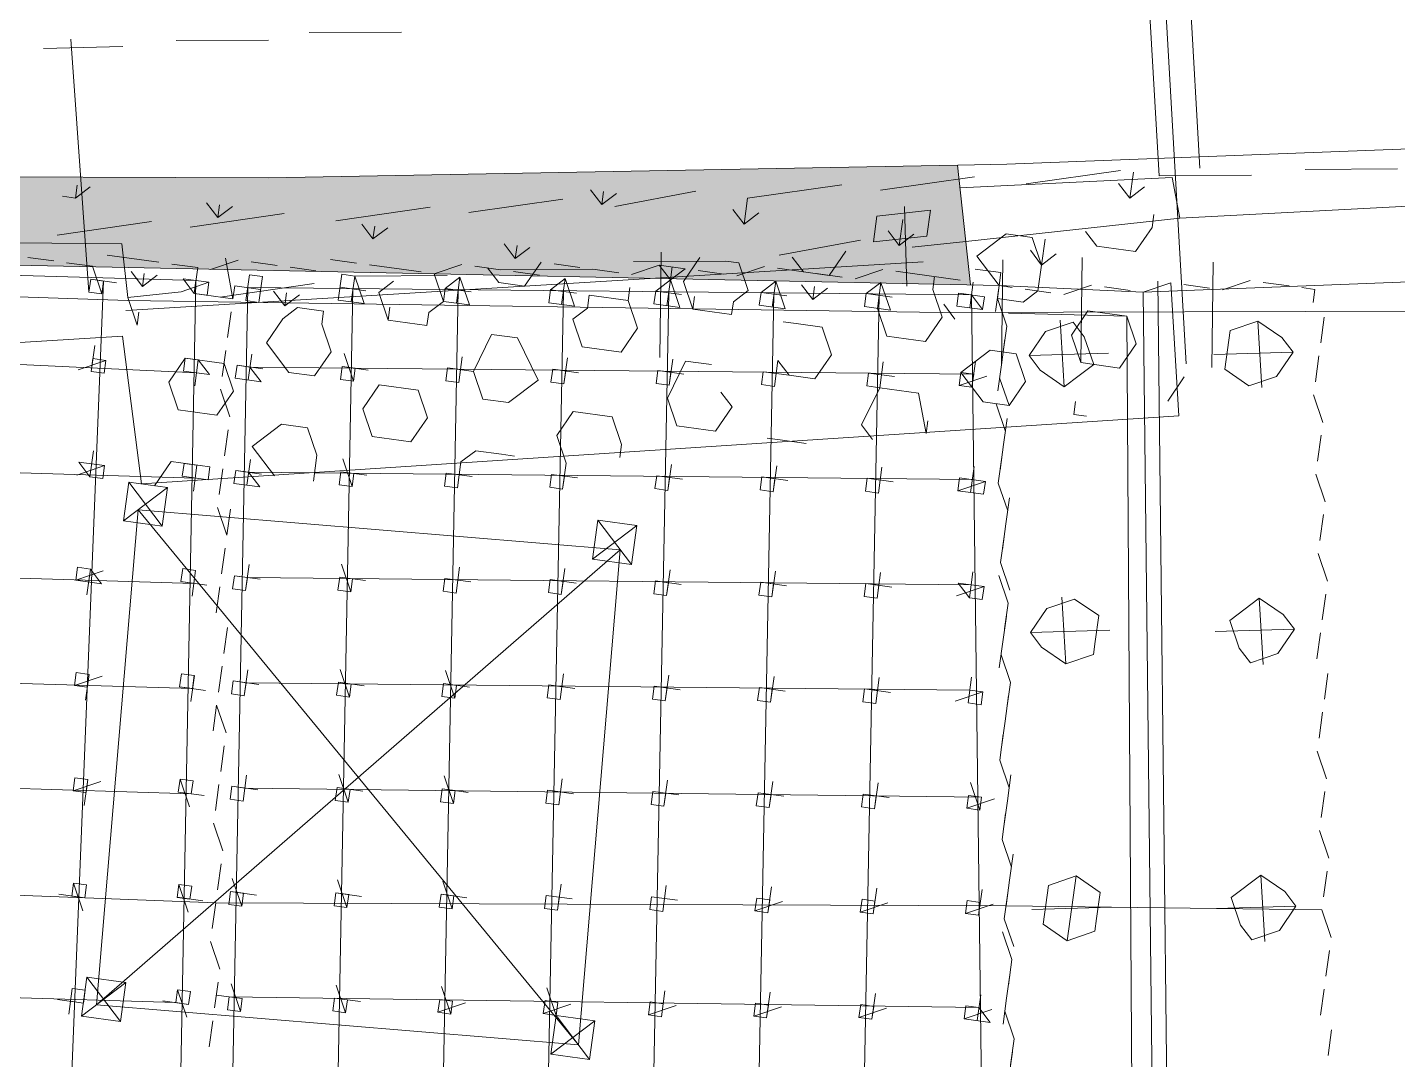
# Model space of a CAD drawing. Header units: millimetres. Extents: x -286774 to 170591, y -126585 to 81607.
# Drawn here: x -97000 to -71035, y -73393 to -53834 of the extents above; entities that cross this region are included whole.
import ezdxf

# ---------------------------------------------------------------- set-up
doc = ezdxf.new("R2010")
doc.units = ezdxf.units.MM
doc.header["$LTSCALE"] = 100
doc.header["$MEASUREMENT"] = 0
doc.layers.add('ARC-VIEW', color=90, linetype='Continuous', lineweight=5)
doc.layers.add('TAN CANG-profile- REVISE1$0$8', color=17, linetype='Continuous', lineweight=0)

msp = doc.modelspace()

# ---------------------------------------------------------------- hatches: boundary and pattern name
at = {"layer": 'TAN CANG-profile- REVISE1$0$8'}
h = msp.add_hatch(dxfattribs=at)
h.set_pattern_fill('GRASS', color=256, scale=70, angle=-7.8306)
h.set_pattern_definition([(90, (-53285, 254399), (-1257.236, 1257.236), [333.375, -2181.097]), (45, (-53285, 254399), (-1257.236, 1257.236), [333.375, -1444.625]), (135, (-53285, 254399), (-1257.236, -1257.236), [333.375, -1444.625])])
h.paths.add_polyline_path([(-171040, -49085), (-183052, -46479), (-194945, -43537), (-206722, -40265), (-218390, -36670), (-229953, -32760), (-241415, -28540), (-252781, -24018), (-264056, -19201), (-275245, -14095), (-286774, -8502), (-286774, -17329, 0.047752), (-201996, -46706), (-186901, -49893), (-171733, -52537), (-156500, -54678), (-141211, -56356), (-125875, -57611), (-122817, -57784), (-122607, -57417), (-100599, -58271), (-79130, -58715), (-79377, -56443), (-92426, -56688), (-106517, -56633), (-134236, -54818), (-146637, -53262), (-158903, -51348)])
h = msp.add_hatch(dxfattribs=at)
h.set_pattern_fill('GRASS', color=256, scale=70, angle=-7.8306)
h.set_pattern_definition([(90, (-16713.7, 158199.1), (-1257.236, 1257.236), [333.375, -2181.097]), (45, (-16713.7, 158199.1), (-1257.236, 1257.236), [333.375, -1444.625]), (135, (-16713.7, 158199.1), (-1257.236, -1257.236), [333.375, -1444.625])])
h.paths.add_polyline_path([(67588, -93301), (69446, -91820), (68414, -90167, 0.109266), (79302, -76062), (77536, -76203), (75765, -76327), (73983, -76419), (72186, -76463), (70370, -76447), (68544, -76399), (66725, -76375), (64931, -76428), (63179, -76616), (61488, -76992), (59868, -77594), (58308, -78387), (56788, -79319), (55290, -80336), (53794, -81385), (52284, -82414), (50739, -83371), (49152, -84230), (47528, -84997), (45871, -85681), (44188, -86290), (42482, -86830), (40760, -87311), (39025, -87739), (37285, -88124), (35541, -88471), (33794, -88783), (32043, -89062), (30288, -89312), (28528, -89533), (26763, -89729), (24992, -89902), (23214, -90054), (21429, -90188), (19637, -90305), (17837, -90409), (16028, -90500), (14209, -90583), (12384, -90650), (10558, -90685), (8738, -90669), (6931, -90585), (5143, -90415), (3380, -90141), (1650, -89745), (-42, -89210), (-1689, -88517, -0.150314), (-16357, -80861), (-18955, -80842), (-21616, -81093), (-24265, -81302), (-26893, -81416), (-29515, -81481), (-32144, -81536), (-34779, -81589), (-37416, -81642), (-40052, -81696), (-42687, -81750), (-45321, -81804), (-47954, -81858), (-50586, -81912), (-53219, -81965), (-55852, -82018), (-58486, -82069), (-61120, -82117), (-63754, -82161), (-66389, -82200), (-69024, -82233), (-71659, -82259), (-74293, -82278), (-76928, -82287), (-79563, -82286), (-82197, -82274), (-84832, -82249), (-87466, -82212), (-90099, -82160), (-92732, -82095), (-95365, -82017), (-97998, -81929), (-100630, -81829), (-103262, -81721), (-105894, -81604), (-108526, -81481), (-111157, -81350), (-113789, -81215), (-116420, -81076), (-119051, -80933), (-121682, -80789), (-124314, -80643), (-124415, -81379), (-144611, -79837), (-165110, -77518), (-185482, -74348), (-195485, -72421), (-205295, -70256), (-206309, -70366), (-207276, -71779), (-204912, -72011), (-202550, -72251), (-200189, -72507), (-197832, -72789), (-195480, -73104), (-193132, -73456), (-190789, -73839), (-188449, -74241), (-186110, -74649), (-183770, -75053), (-181428, -75450), (-179087, -75840), (-176744, -76226), (-174401, -76609), (-172058, -76991), (-169715, -77374), (-167372, -77759), (-165030, -78147), (-162688, -78536), (-160346, -78925), (-158004, -79314), (-155661, -79702), (-153319, -80090), (-150977, -80476), (-148634, -80863), (-146292, -81250), (-143949, -81637), (-141607, -82024), (-139264, -82412), (-136922, -82801), (-134580, -83191), (-132239, -83582), (-129897, -83974), (-127556, -84368), (-125215, -84763), (-122874, -85160), (-120533, -85557), (-118193, -85956), (-115852, -86355), (-113512, -86756), (-111172, -87157), (-108832, -87560), (-106493, -87963), (-104153, -88366), (-101813, -88770), (-99474, -89174), (-97134, -89577), (-94794, -89980), (-92454, -90382), (-90114, -90782), (-87774, -91182), (-85434, -91581), (-83093, -91980), (-80753, -92378), (-78412, -92776), (-76071, -93174), (-73731, -93572), (-71390, -93969), (-69049, -94367), (-66708, -94764), (-64368, -95160), (-62027, -95557), (-59686, -95953), (-57345, -96348), (-55004, -96744), (-52663, -97139), (-50322, -97535), (-47981, -97931), (-45640, -98328), (-43300, -98726), (-40959, -99124), (-38619, -99524), (-36279, -99926), (-33939, -100328), (-31599, -100729), (-29258, -101127), (-26916, -101520), (-24574, -101906), (-22230, -102283), (-19884, -102650), (-17537, -103005), (-15188, -103347), (-12836, -103676), (-10483, -103992), (-8128, -104294), (-5771, -104581), (-3412, -104854), (-1051, -105113), (1312, -105354), (3677, -105576), (6044, -105774), (8412, -105947), (10782, -106090), (13154, -106201), (15527, -106276), (17901, -106313), (20276, -106312), (22651, -106270), (25025, -106188), (27397, -106063), (29768, -105896), (32135, -105684), (34496, -105422), (36851, -105106), (39197, -104730), (41531, -104290), (43852, -103783), (46157, -103206), (48443, -102558), (50708, -101840), (52947, -101051), (55160, -100190), (57344, -99257), (59500, -98254), (61620, -97174), (63687, -95999), (65680, -94711)])

# ---------------------------------------------------------------- linework, layer by layer
at = {"layer": 'ARC-VIEW'}
for p, q in [((-75163, -57449), (168090, -44808)), ((-78585, -58726), (-75856, -58852))]:
    msp.add_line(p, q, dxfattribs=at)
at = {"layer": 'ARC-VIEW', "flags": 128}
for points in [[(-79130, -58715), (-79377, -56443), (-92426, -56688), (-106517, -56633)], [(-122607, -57417), (-100599, -58271), (-78585, -58726)], [(-75856, -58852), (-70813, -58653), (-65600, -58762), (-60319, -58819), (-55075, -58463)]]:
    msp.add_lwpolyline(points, dxfattribs=at)
at = {"layer": 'TAN CANG-profile- REVISE1$0$8'}
for p, q in [((-75552, -56646), (-76851, -34560)), ((-75044, -60212), (-76508, -34539)), ((-74783, -56502), (-76017, -34606)), ((-89912, -53922), (-91661, -53931)), ((-95193, -54194), (-96697, -54237)), ((-95834, -58851), (-96174, -54060)), ((-92430, -54075), (-94179, -54084)), ((-78071, -56799), (-76288, -56545)), ((-76110, -57069), (-76042, -56578)), ((-72789, -56526), (-71039, -56517)), ((-96088, -57068), (-96054, -56823)), ((-96088, -57068), (-95809, -56857)), ((-83352, -57072), (-81569, -56817)), ((-80834, -56918), (-79051, -56664)), ((-75307, -56680), (-79330, -56876)), ((-76110, -57069), (-76321, -56790)), ((-76110, -57069), (-75831, -56857)), ((-75552, -56646), (-73803, -56637)), ((-75163, -57449), (-75307, -56680)), ((-96088, -57068), (-96333, -57034)), ((-88634, -57344), (-86851, -57090)), ((-86116, -57191), (-86327, -56912)), ((-86116, -57191), (-86082, -56946)), ((-86116, -57191), (-85837, -56980)), ((-85871, -57225), (-84333, -56937)), ((-83420, -57562), (-83352, -57072)), ((-93916, -57617), (-92133, -57362)), ((-93392, -57439), (-93603, -57160)), ((-93392, -57439), (-93358, -57194)), ((-93392, -57439), (-93113, -57227)), ((-91152, -57497), (-89369, -57243)), ((-83420, -57562), (-83631, -57283)), ((-83420, -57562), (-83141, -57350)), ((-79887, -57298), (-80901, -57409)), ((-80335, -58735), (-80378, -57231)), ((-79955, -57788), (-79887, -57298)), ((-75687, -57626), (-75653, -57381)), ((-96434, -57770), (-94651, -57515)), ((-90451, -57843), (-90662, -57565)), ((-90451, -57843), (-90417, -57598)), ((-90451, -57843), (-90172, -57632)), ((-80901, -57409), (-80969, -57899)), ((-80479, -57966), (-80411, -57476)), ((-79219, -57890), (-75163, -57449)), ((-76000, -58083), (-75687, -57626)), ((-81214, -57865), (-82752, -58153)), ((-80969, -57899), (-79955, -57788)), ((-80479, -57966), (-80690, -57687)), ((-80479, -57966), (-80200, -57755)), ((-79219, -57890), (-80234, -58000)), ((-79008, -58168), (-78450, -57746)), ((-78450, -57746), (-77960, -57813)), ((-77783, -58337), (-77960, -57813)), ((-77783, -58337), (-77715, -57847)), ((-76735, -57982), (-76946, -57703)), ((-95209, -57938), (-97203, -57914)), ((-95487, -58150), (-94507, -58284)), ((-95098, -58952), (-95209, -57938)), ((-87755, -58214), (-87966, -57935)), ((-87755, -58214), (-87721, -57969)), ((-87755, -58214), (-87476, -58003)), ((-84991, -58095), (-85016, -60089)), ((-81805, -58533), (-81493, -58076)), ((-77783, -58337), (-77994, -58058)), ((-77783, -58337), (-77504, -58126)), ((-76735, -57982), (-76000, -58083)), ((-93806, -58631), (-107488, -58247)), ((-96992, -58192), (-96502, -58260)), ((-96256, -58294), (-95766, -58361)), ((-95589, -58885), (-95766, -58361)), ((-95132, -59197), (-80022, -58279)), ((-94262, -58318), (-93772, -58386)), ((-93839, -58876), (-93772, -58386)), ((-93527, -58419), (-93003, -58242)), ((-93104, -58977), (-93248, -58208)), ((-93104, -58977), (-93248, -58208)), ((-92758, -58275), (-92268, -58343)), ((-92022, -58376), (-91532, -58444)), ((-91253, -58232), (-90763, -58300)), ((-90518, -58334), (-89538, -58468)), ((-89293, -58502), (-88769, -58324)), ((-88524, -58358), (-88034, -58426)), ((-88067, -58671), (-88279, -58392)), ((-86284, -58416), (-88034, -58426)), ((-87577, -58738), (-87265, -58282)), ((-87020, -58315), (-86529, -58383)), ((-86284, -58416), (-85794, -58484)), ((-85549, -58517), (-85025, -58340)), ((-83766, -58263), (-85515, -58272)), ((-85025, -58340), (-84535, -58407)), ((-84814, -58619), (-85025, -58340)), ((-84814, -58619), (-84780, -58374)), ((-84814, -58619), (-84535, -58407)), ((-84569, -58652), (-84256, -58196)), ((-83766, -58263), (-83521, -58297)), ((-83555, -58542), (-83031, -58364)), ((-83343, -58821), (-83521, -58297)), ((-82786, -58398), (-82295, -58465)), ((-82295, -58465), (-82507, -58187)), ((-79042, -58413), (-78552, -58481)), ((-78585, -58726), (-79008, -58168)), ((-78518, -58236), (-78542, -60230)), ((-77850, -58827), (-77783, -58337)), ((-77014, -58193), (-77038, -60187)), ((-74529, -58285), (-74554, -60279)), ((-110501, -58482), (-95095, -59010)), ((-95555, -58640), (-96484, -81737)), ((-95800, -58606), (-95834, -58851)), ((-95800, -58606), (-95310, -58673)), ((-95555, -58640), (-95800, -58606)), ((-95588, -58885), (-95555, -58640)), ((-94820, -58741), (-95031, -58462)), ((-94820, -58741), (-94786, -58496)), ((-94820, -58741), (-94541, -58530)), ((-93806, -58631), (-94244, -81795)), ((-94084, -58842), (-93560, -58664)), ((-93560, -58664), (-94051, -58597)), ((-94051, -58597), (-93839, -58876)), ((-93839, -58876), (-93806, -58631)), ((-93594, -58909), (-93560, -58664)), ((-92859, -59011), (-92791, -58520)), ((-92791, -58520), (-92859, -59011)), ((-92546, -58554), (-92791, -58520)), ((-92614, -59044), (-92546, -58554)), ((-91042, -58511), (-91110, -59001)), ((-90797, -58545), (-91042, -58511)), ((-90864, -59035), (-90797, -58545)), ((-89048, -58536), (-90797, -58545)), ((-90619, -59069), (-90797, -58545)), ((-90341, -58857), (-90062, -58646)), ((-89115, -59026), (-89293, -58502)), ((-88803, -58569), (-89081, -58781)), ((-88870, -59060), (-88803, -58569)), ((-88625, -59093), (-88803, -58569)), ((-88067, -58671), (-87577, -58738)), ((-87789, -58459), (-87298, -58527)), ((-86808, -58594), (-87087, -58805)), ((-86876, -59084), (-86808, -58594)), ((-86630, -59118), (-86808, -58594)), ((-84814, -58619), (-85093, -58830)), ((-84881, -59109), (-84814, -58619)), ((-84636, -59143), (-84814, -58619)), ((-84391, -59176), (-84569, -58652)), ((-84290, -58441), (-83800, -58508)), ((-82819, -58643), (-83098, -58855)), ((-82887, -59133), (-82819, -58643)), ((-82642, -59167), (-82819, -58643)), ((-82295, -58465), (-81805, -58533)), ((-82050, -58499), (-81560, -58567)), ((-81315, -58600), (-80791, -58423)), ((-80825, -58668), (-81104, -58879)), ((-80892, -59158), (-80825, -58668)), ((-80647, -59192), (-80825, -58668)), ((-80546, -58456), (-79321, -58625)), ((-79844, -58803), (-79811, -58557)), ((-79143, -59149), (-79075, -58659)), ((-78552, -58481), (-78585, -58726)), ((-75332, -58674), (-75856, -58852)), ((-75314, -82151), (-75577, -58640)), ((-75332, -58674), (-75179, -61192)), ((-73827, -58631), (-74351, -58809)), ((-73092, -58732), (-73582, -58665)), ((-95834, -58851), (-95588, -58885)), ((-94084, -58842), (-95098, -58952)), ((-93839, -58876), (-93104, -58977)), ((-93839, -58876), (-93594, -58909)), ((-91566, -58689), (-93349, -58943)), ((-92825, -58765), (-93264, -81930)), ((-93104, -58977), (-93070, -58732)), ((-93070, -58732), (-92580, -58799)), ((-79109, -58904), (-92825, -58765)), ((-92124, -59112), (-92335, -58833)), ((-92124, -59112), (-92090, -58867)), ((-92124, -59112), (-91845, -58900)), ((-90831, -58790), (-91269, -81954)), ((-91076, -58756), (-90586, -58824)), ((-90163, -59381), (-90341, -58857)), ((-88836, -58815), (-89275, -81979)), ((-89081, -58781), (-89115, -59026)), ((-89081, -58781), (-88591, -58848)), ((-86842, -58839), (-87281, -82003)), ((-87087, -58805), (-87121, -59051)), ((-87087, -58805), (-86597, -58873)), ((-86385, -59152), (-86352, -58907)), ((-86352, -58907), (-85616, -59008)), ((-85616, -59008), (-85583, -58763)), ((-84847, -58864), (-85286, -82028)), ((-85093, -58830), (-85126, -59075)), ((-85093, -58830), (-84602, -58897)), ((-84391, -59176), (-84357, -58931)), ((-83622, -59032), (-83343, -58821)), ((-82853, -58888), (-83292, -82053)), ((-83098, -58855), (-83132, -59100)), ((-83098, -58855), (-82608, -58922)), ((-82118, -58989), (-82329, -58711)), ((-82118, -58989), (-82084, -58744)), ((-82118, -58989), (-81839, -58778)), ((-80859, -58913), (-81297, -82077)), ((-81104, -58879), (-81137, -59124)), ((-81104, -58879), (-80613, -58947)), ((-80892, -59158), (-80859, -58913)), ((-79667, -59326), (-79844, -58803)), ((-79354, -58870), (-79388, -59115)), ((-79354, -58870), (-78864, -58937)), ((-79109, -58904), (-79354, -58870)), ((-79143, -59149), (-79109, -58904)), ((-79109, -58904), (-78813, -82169)), ((-78898, -59182), (-79109, -58904)), ((-78898, -59182), (-78864, -58937)), ((-78585, -58726), (-78653, -59216)), ((-78619, -58971), (-78585, -58726)), ((-78340, -58760), (-78585, -58726)), ((-78129, -59039), (-77850, -58827)), ((-77605, -58861), (-78095, -58793)), ((-76836, -58717), (-77360, -58895)), ((-76101, -58818), (-76591, -58751)), ((-75593, -82362), (-75856, -58852)), ((-74596, -58775), (-75087, -58708)), ((-72602, -58800), (-72847, -58766)), ((-72636, -59045), (-72602, -58800)), ((-94921, -59476), (-95098, -58952)), ((-95095, -59010), (-79668, -59236)), ((-92859, -59011), (-92614, -59044)), ((-92157, -59357), (-91879, -59145)), ((-91879, -59145), (-91388, -59213)), ((-91110, -59001), (-90619, -59069)), ((-90163, -59381), (-90129, -59136)), ((-89394, -59237), (-89115, -59026)), ((-89115, -59026), (-88625, -59093)), ((-87121, -59051), (-86630, -59118)), ((-86664, -59363), (-86385, -59152)), ((-85439, -59532), (-85616, -59008)), ((-85126, -59075), (-84636, -59143)), ((-84391, -59176), (-83656, -59277)), ((-83656, -59277), (-83622, -59032)), ((-83132, -59100), (-82642, -59167)), ((-81137, -59124), (-80647, -59192)), ((-80715, -59682), (-80892, -59158)), ((-79668, -59236), (-64228, -59198)), ((-79422, -59360), (-79633, -59081)), ((-79388, -59115), (-78898, -59182)), ((-78619, -58971), (-78441, -59495)), ((-78619, -58971), (-78129, -59039)), ((-94921, -59476), (-94887, -59231)), ((-93205, -59712), (-93138, -59222)), ((-93205, -59712), (-93138, -59222)), ((-92470, -59813), (-92157, -59357)), ((-91422, -59458), (-91388, -59213)), ((-91244, -59982), (-91422, -59458)), ((-90163, -59381), (-89428, -59482)), ((-89428, -59482), (-89394, -59237)), ((-86486, -59887), (-86664, -59363)), ((-82675, -59412), (-82430, -59446)), ((-82430, -59446), (-81940, -59513)), ((-79979, -59783), (-79667, -59326)), ((-78408, -59250), (-76168, -59308)), ((-77182, -59418), (-77706, -59596)), ((-77427, -59385), (-77351, -60644)), ((-77216, -59664), (-76903, -59207)), ((-76971, -59697), (-77182, -59418)), ((-76903, -59207), (-76168, -59308)), ((-76016, -81805), (-76168, -59308)), ((-75990, -59832), (-76168, -59308)), ((-73683, -59400), (-74207, -59578)), ((-73227, -59713), (-73683, -59400)), ((-73683, -59400), (-73607, -60659)), ((-72492, -59814), (-72424, -59324)), ((-93796, -60380), (-107690, -59718)), ((-97718, -59841), (-95200, -59688)), ((-94835, -62485), (-95200, -59688)), ((-88548, -60353), (-88202, -59651)), ((-88202, -59651), (-87712, -59718)), ((-87323, -60521), (-87712, -59718)), ((-85751, -59988), (-85439, -59532)), ((-81762, -60037), (-81940, -59513)), ((-80715, -59682), (-79979, -59783)), ((-78441, -59495), (-78509, -59985)), ((-77706, -59596), (-78019, -60053)), ((-77038, -60187), (-77216, -59664)), ((-76793, -60221), (-76971, -59697)), ((-74207, -59578), (-74308, -60313)), ((-73016, -59991), (-73227, -59713)), ((-95791, -60355), (-95723, -59865)), ((-93306, -60447), (-93239, -59957)), ((-93306, -60447), (-93239, -59957)), ((-92047, -60371), (-92470, -59813)), ((-86486, -59887), (-85751, -59988)), ((-79311, -60374), (-78754, -59951)), ((-78754, -59951), (-78264, -60019)), ((-78475, -59740), (-78542, -60230)), ((-76303, -60289), (-75990, -59832)), ((-96036, -60322), (-95512, -60144)), ((-95757, -60110), (-95791, -60355)), ((-95512, -60144), (-95757, -60110)), ((-95546, -60389), (-95512, -60144)), ((-94320, -60558), (-94008, -60101)), ((-94008, -60101), (-94041, -60346)), ((-94008, -60101), (-93272, -60202)), ((-93763, -60135), (-94008, -60101)), ((-93830, -60625), (-93763, -60135)), ((-93551, -60414), (-93763, -60135)), ((-93095, -60726), (-93272, -60202)), ((-93027, -60236), (-93061, -60481)), ((-93027, -60236), (-92537, -60303)), ((-92782, -60270), (-93027, -60236)), ((-92816, -60515), (-92749, -60025)), ((-91557, -60438), (-91244, -59982)), ((-90822, -60539), (-90999, -60015)), ((-88827, -60564), (-88760, -60074)), ((-86833, -60588), (-86765, -60098)), ((-84872, -60858), (-84526, -60157)), ((-84838, -60613), (-84771, -60123)), ((-84526, -60157), (-84036, -60224)), ((-82844, -60638), (-82776, -60147)), ((-82565, -60426), (-82776, -60147)), ((-82075, -60494), (-81762, -60037)), ((-80849, -60662), (-80782, -60172)), ((-79100, -60653), (-79033, -60163)), ((-78542, -60230), (-78610, -60720)), ((-78086, -60543), (-78264, -60019)), ((-76514, -60010), (-78019, -60053)), ((-78019, -60053), (-77807, -60331)), ((-77072, -60432), (-76793, -60221)), ((-77038, -60187), (-76303, -60289)), ((-73016, -59991), (-74520, -60034)), ((-73328, -60448), (-73016, -59991)), ((-72593, -60549), (-72525, -60059)), ((-95791, -60355), (-95546, -60389)), ((-94041, -60346), (-93551, -60414)), ((-94041, -60346), (-93551, -60414)), ((-93061, -60481), (-92571, -60549)), ((-79066, -60408), (-92782, -60270)), ((-92571, -60549), (-92782, -60270)), ((-92047, -60371), (-91557, -60438)), ((-91033, -60261), (-91067, -60506)), ((-91033, -60261), (-90543, -60328)), ((-90788, -60294), (-91033, -60261)), ((-90822, -60539), (-90788, -60294)), ((-89039, -60285), (-89072, -60530)), ((-89039, -60285), (-88548, -60353)), ((-88794, -60319), (-89039, -60285)), ((-88827, -60564), (-88794, -60319)), ((-88371, -60876), (-88548, -60353)), ((-87044, -60310), (-87078, -60555)), ((-87044, -60310), (-86554, -60377)), ((-86799, -60343), (-87044, -60310)), ((-86833, -60588), (-86799, -60343)), ((-85050, -60334), (-85083, -60579)), ((-85050, -60334), (-84559, -60402)), ((-84805, -60368), (-85050, -60334)), ((-84838, -60613), (-84805, -60368)), ((-83055, -60359), (-83089, -60604)), ((-83055, -60359), (-82565, -60426)), ((-82810, -60393), (-83055, -60359)), ((-82844, -60638), (-82810, -60393)), ((-82565, -60426), (-82075, -60494)), ((-81061, -60383), (-81094, -60628)), ((-81061, -60383), (-80571, -60451)), ((-80815, -60417), (-81061, -60383)), ((-80849, -60662), (-80815, -60417)), ((-79311, -60374), (-79345, -60619)), ((-79345, -60619), (-78821, -60442)), ((-78889, -60932), (-79311, -60374)), ((-79066, -60408), (-79311, -60374)), ((-79100, -60653), (-79066, -60408)), ((-78576, -60475), (-78398, -60999)), ((-77807, -60331), (-77351, -60644)), ((-77351, -60644), (-77072, -60432)), ((-75390, -60914), (-75077, -60457)), ((-74308, -60313), (-73852, -60626)), ((-73852, -60626), (-73328, -60448)), ((-94143, -61082), (-94320, -60558)), ((-93407, -61183), (-93095, -60726)), ((-93162, -61216), (-93340, -60692)), ((-93162, -61216), (-93340, -60692)), ((-91067, -60506), (-90822, -60539)), ((-90644, -61063), (-90331, -60607)), ((-90331, -60607), (-89596, -60708)), ((-89418, -61232), (-89596, -60708)), ((-89072, -60530), (-88827, -60564)), ((-87880, -60944), (-87323, -60521)), ((-87078, -60555), (-86833, -60588)), ((-85083, -60579), (-84838, -60613)), ((-83647, -61027), (-83858, -60748)), ((-83089, -60604), (-82844, -60638)), ((-81196, -61364), (-80849, -60662)), ((-81094, -60628), (-80849, -60662)), ((-80849, -60662), (-80114, -60763)), ((-79345, -60619), (-79100, -60653)), ((-78398, -60999), (-78086, -60543)), ((-88371, -60876), (-87880, -60944)), ((-84694, -61382), (-84872, -60858)), ((-79970, -61532), (-80114, -60763)), ((-78889, -60932), (-78398, -60999)), ((-78644, -60966), (-78466, -61489)), ((-77173, -61168), (-77139, -60923)), ((-72449, -61318), (-72627, -60794)), ((-75179, -61192), (-94835, -62485)), ((-94143, -61082), (-93407, -61183)), ((-90466, -61587), (-90644, -61063)), ((-89731, -61688), (-89418, -61232)), ((-86968, -61569), (-86655, -61112)), ((-86655, -61112), (-85920, -61213)), ((-85742, -61737), (-85920, -61213)), ((-83959, -61483), (-83647, -61027)), ((-78432, -61244), (-78500, -61735)), ((-77173, -61168), (-76928, -61201)), ((-93263, -61952), (-93196, -61461)), ((-93263, -61952), (-93196, -61461)), ((-92739, -61774), (-92182, -61351)), ((-92182, -61351), (-91692, -61419)), ((-91514, -61942), (-91692, -61419)), ((-84694, -61382), (-83959, -61483)), ((-80984, -61643), (-81196, -61364)), ((-79970, -61532), (-79936, -61287)), ((-92317, -62332), (-92739, -61774)), ((-90466, -61587), (-89731, -61688)), ((-86790, -62093), (-86968, -61569)), ((-85776, -61982), (-85742, -61737)), ((-82979, -61618), (-82734, -61652)), ((-82734, -61652), (-82243, -61719)), ((-78500, -61735), (-78567, -62225)), ((-72550, -62053), (-72483, -61563)), ((-93821, -62374), (-107748, -61957)), ((-95815, -62350), (-95748, -61860)), ((-92841, -62509), (-92773, -62019)), ((-91581, -62433), (-91514, -61942)), ((-90846, -62534), (-91024, -62010)), ((-88784, -62068), (-88505, -61857)), ((-88505, -61857), (-88015, -61924)), ((-87770, -61958), (-88015, -61924)), ((-78533, -61980), (-78601, -62470)), ((-96060, -62316), (-95537, -62138)), ((-95537, -62138), (-96027, -62071)), ((-96027, -62071), (-95815, -62350)), ((-95570, -62384), (-95537, -62138)), ((-94590, -62518), (-94277, -62062)), ((-94277, -62062), (-93542, -62163)), ((-94032, -62096), (-94066, -62341)), ((-93787, -62129), (-94032, -62096)), ((-93855, -62620), (-93787, -62129)), ((-93821, -62374), (-93787, -62129)), ((-93542, -62163), (-93576, -62408)), ((-93364, -62687), (-93297, -62197)), ((-93364, -62687), (-93297, -62197)), ((-93052, -62230), (-93086, -62476)), ((-93052, -62230), (-92562, -62298)), ((-92807, -62264), (-93052, -62230)), ((-79091, -62402), (-92807, -62264)), ((-92595, -62543), (-92807, -62264)), ((-91058, -62255), (-91091, -62500)), ((-91058, -62255), (-90567, -62322)), ((-90812, -62289), (-91058, -62255)), ((-90846, -62534), (-90812, -62289)), ((-89063, -62280), (-89097, -62525)), ((-89063, -62280), (-88573, -62347)), ((-88818, -62313), (-89063, -62280)), ((-88852, -62558), (-88784, -62068)), ((-88851, -62558), (-88818, -62313)), ((-87069, -62304), (-87102, -62549)), ((-87069, -62304), (-86578, -62372)), ((-86823, -62338), (-87069, -62304)), ((-86857, -62583), (-86790, -62093)), ((-84863, -62607), (-84795, -62117)), ((-82868, -62632), (-82801, -62142)), ((-80874, -62657), (-80807, -62166)), ((-79125, -62647), (-79057, -62157)), ((-72406, -62822), (-72584, -62298)), ((-95815, -62350), (-95570, -62384)), ((-95181, -63186), (-95080, -62451)), ((-94345, -62552), (-95181, -63186)), ((-94446, -63287), (-95080, -62451)), ((-94345, -62552), (-95080, -62451)), ((-94446, -63287), (-94345, -62552)), ((-94066, -62341), (-93576, -62408)), ((-94066, -62341), (-93821, -62374)), ((-93086, -62476), (-92595, -62543)), ((-91091, -62500), (-90846, -62534)), ((-89097, -62525), (-88851, -62558)), ((-87102, -62549), (-86857, -62583)), ((-86857, -62583), (-86823, -62338)), ((-85074, -62329), (-85108, -62574)), ((-85108, -62574), (-84863, -62607)), ((-85074, -62329), (-84584, -62396)), ((-84829, -62362), (-85074, -62329)), ((-84863, -62607), (-84829, -62362)), ((-83080, -62353), (-83113, -62598)), ((-83080, -62353), (-82590, -62421)), ((-82835, -62387), (-83080, -62353)), ((-82869, -62632), (-82835, -62387)), ((-81085, -62378), (-81119, -62623)), ((-81085, -62378), (-80595, -62445)), ((-80841, -62411), (-81085, -62378)), ((-80874, -62657), (-80841, -62411)), ((-79336, -62369), (-79370, -62614)), ((-79370, -62614), (-78846, -62436)), ((-78846, -62436), (-79336, -62369)), ((-78880, -62681), (-78846, -62436)), ((-78601, -62470), (-78423, -62994)), ((-83113, -62598), (-82869, -62632)), ((-81119, -62623), (-80874, -62657)), ((-79370, -62614), (-78880, -62681)), ((-78389, -62749), (-78457, -63239)), ((-94902, -62975), (-95693, -72356)), ((-86557, -73113), (-94902, -62975)), ((-85767, -63732), (-94902, -62975)), ((-93220, -63456), (-93398, -62932)), ((-93220, -63456), (-93153, -62966)), ((-72507, -63558), (-72440, -63067)), ((-95181, -63186), (-94446, -63287)), ((-86291, -63910), (-86189, -63174)), ((-85454, -63275), (-86291, -63910)), ((-85454, -63275), (-86189, -63174)), ((-86189, -63174), (-85555, -64011)), ((-85555, -64011), (-85454, -63275)), ((-78457, -63239), (-78524, -63729)), ((-78490, -63484), (-78558, -63974)), ((-85767, -63732), (-95693, -72356)), ((-93322, -64191), (-93254, -63701)), ((-93322, -64191), (-93254, -63701)), ((-86557, -73113), (-85767, -63732)), ((-72363, -64327), (-72541, -63803)), ((-93846, -64369), (-107773, -63952)), ((-96051, -64065), (-96085, -64311)), ((-96085, -64311), (-95561, -64133)), ((-95806, -64099), (-96051, -64065)), ((-95874, -64589), (-95806, -64099)), ((-95595, -64378), (-95806, -64099)), ((-94057, -64090), (-94091, -64335)), ((-93812, -64124), (-94057, -64090)), ((-93879, -64614), (-93812, -64124)), ((-93845, -64369), (-93812, -64124)), ((-92865, -64504), (-92798, -64013)), ((-90871, -64528), (-91048, -64004)), ((-88876, -64553), (-88809, -64063)), ((-86882, -64577), (-86814, -64087)), ((-86291, -63910), (-85555, -64011)), ((-84887, -64602), (-84820, -64112)), ((-78558, -63974), (-78380, -64498)), ((-96085, -64311), (-95595, -64378)), ((-94091, -64335), (-93600, -64403)), ((-94091, -64335), (-93845, -64369)), ((-93077, -64225), (-93110, -64470)), ((-93077, -64225), (-92586, -64292)), ((-92831, -64259), (-93077, -64225)), ((-92865, -64504), (-92831, -64259)), ((-79115, -64397), (-92831, -64259)), ((-91082, -64249), (-91116, -64495)), ((-91082, -64249), (-90592, -64317)), ((-90837, -64283), (-91082, -64249)), ((-90871, -64528), (-90837, -64283)), ((-89088, -64274), (-89121, -64519)), ((-89088, -64274), (-88597, -64341)), ((-88843, -64308), (-89088, -64274)), ((-88877, -64553), (-88843, -64308)), ((-87093, -64299), (-87127, -64544)), ((-87093, -64299), (-86603, -64366)), ((-86848, -64332), (-87093, -64299)), ((-86882, -64577), (-86848, -64332)), ((-85099, -64323), (-85132, -64568)), ((-85099, -64323), (-84609, -64391)), ((-84854, -64357), (-85099, -64323)), ((-84887, -64602), (-84854, -64357)), ((-83104, -64348), (-83138, -64593)), ((-83104, -64348), (-82614, -64415)), ((-82859, -64381), (-83104, -64348)), ((-82893, -64626), (-82826, -64136)), ((-82893, -64627), (-82859, -64381)), ((-81110, -64372), (-81144, -64617)), ((-81110, -64372), (-80620, -64440)), ((-80865, -64406), (-81110, -64372)), ((-80899, -64651), (-80831, -64161)), ((-78870, -64431), (-79361, -64363)), ((-79361, -64363), (-79149, -64642)), ((-79149, -64642), (-79082, -64152)), ((-78592, -64219), (-78414, -64743)), ((-93423, -64926), (-93355, -64436)), ((-93423, -64926), (-93355, -64436)), ((-93110, -64470), (-92865, -64504)), ((-91116, -64495), (-90871, -64528)), ((-89121, -64519), (-88877, -64553)), ((-87127, -64544), (-86882, -64577)), ((-85132, -64568), (-84887, -64602)), ((-83138, -64593), (-82893, -64627)), ((-81144, -64617), (-80898, -64651)), ((-80898, -64651), (-80865, -64406)), ((-79394, -64608), (-78870, -64431)), ((-79149, -64642), (-78904, -64676)), ((-78904, -64676), (-78870, -64431)), ((-77400, -64633), (-77323, -65892)), ((-73656, -64648), (-74214, -65071)), ((-73200, -64961), (-73656, -64648)), ((-73656, -64648), (-73579, -65907)), ((-72464, -65062), (-72397, -64572)), ((-78414, -64743), (-78481, -65233)), ((-77679, -64844), (-77991, -65301)), ((-77155, -64666), (-77679, -64844)), ((-76698, -64979), (-77155, -64666)), ((-78448, -64988), (-78515, -65478)), ((-76766, -65469), (-76698, -64979)), ((-74214, -65071), (-74036, -65595)), ((-72988, -65239), (-73200, -64961)), ((-93279, -65695), (-93211, -65205)), ((-93279, -65695), (-93211, -65205)), ((-76487, -65258), (-77991, -65301)), ((-77991, -65301), (-77780, -65579)), ((-72988, -65239), (-74492, -65282)), ((-73301, -65696), (-72988, -65239)), ((-72565, -65797), (-72498, -65307)), ((-78515, -65478), (-78582, -65968)), ((-77780, -65579), (-77323, -65892)), ((-76799, -65714), (-76766, -65469)), ((-74036, -65595), (-73825, -65874)), ((-93870, -66363), (-107797, -65946)), ((-93380, -66431), (-93312, -65941)), ((-93380, -66431), (-93312, -65941)), ((-78549, -65723), (-78371, -66247)), ((-77323, -65892), (-76799, -65714)), ((-73825, -65874), (-73301, -65696)), ((-96076, -66060), (-96110, -66305)), ((-96110, -66305), (-95586, -66127)), ((-95831, -66094), (-96076, -66060)), ((-95898, -66584), (-95831, -66094)), ((-95865, -66339), (-95831, -66094)), ((-94081, -66084), (-94115, -66330)), ((-93837, -66118), (-94081, -66084)), ((-93904, -66608), (-93836, -66118)), ((-93870, -66363), (-93837, -66118)), ((-92890, -66498), (-92822, -66008)), ((-90895, -66523), (-91073, -65999)), ((-88901, -66547), (-89079, -66023)), ((-86906, -66572), (-86839, -66082)), ((-84912, -66596), (-84845, -66106)), ((-82918, -66621), (-82850, -66131)), ((-80923, -66645), (-80856, -66155)), ((-79174, -66636), (-79106, -66146)), ((-72421, -66566), (-72354, -66076)), ((-96110, -66305), (-95865, -66339)), ((-94115, -66330), (-93625, -66397)), ((-94115, -66330), (-93870, -66363)), ((-93101, -66219), (-93135, -66464)), ((-93135, -66464), (-92890, -66498)), ((-93101, -66219), (-92611, -66287)), ((-92856, -66253), (-93101, -66219)), ((-92890, -66498), (-92856, -66253)), ((-79140, -66391), (-92856, -66253)), ((-91107, -66244), (-91140, -66489)), ((-91107, -66244), (-90616, -66311)), ((-90862, -66278), (-91107, -66244)), ((-90895, -66523), (-90862, -66278)), ((-89112, -66268), (-89146, -66514)), ((-89112, -66268), (-88622, -66336)), ((-88867, -66302), (-89112, -66268)), ((-88901, -66547), (-88867, -66302)), ((-87118, -66293), (-87151, -66538)), ((-87118, -66293), (-86628, -66360)), ((-86873, -66327), (-87118, -66293)), ((-86906, -66572), (-86873, -66327)), ((-85123, -66318), (-85157, -66563)), ((-85123, -66318), (-84633, -66385)), ((-84878, -66351), (-85123, -66318)), ((-84912, -66596), (-84878, -66351)), ((-83129, -66342), (-83163, -66587)), ((-83129, -66342), (-82639, -66410)), ((-82884, -66376), (-83129, -66342)), ((-82918, -66621), (-82884, -66376)), ((-81134, -66367), (-81168, -66612)), ((-81134, -66367), (-80644, -66434)), ((-80889, -66400), (-81134, -66367)), ((-80923, -66645), (-80889, -66400)), ((-79419, -66603), (-78895, -66425)), ((-79140, -66391), (-79174, -66636)), ((-78895, -66425), (-79140, -66391)), ((-78929, -66670), (-78895, -66425)), ((-78371, -66247), (-78438, -66737)), ((-93481, -67166), (-93414, -66676)), ((-93236, -67200), (-93414, -66676)), ((-91140, -66489), (-90895, -66523)), ((-89146, -66514), (-88901, -66547)), ((-87151, -66538), (-86906, -66572)), ((-85157, -66563), (-84912, -66596)), ((-83163, -66587), (-82918, -66621)), ((-81168, -66612), (-80923, -66645)), ((-79174, -66636), (-78929, -66670)), ((-78405, -66492), (-78472, -66983)), ((-78472, -66983), (-78540, -67473)), ((-72523, -67301), (-72455, -66811)), ((-78506, -67228), (-78573, -67718)), ((-93337, -67935), (-93270, -67445)), ((-93337, -67935), (-93270, -67445)), ((-78573, -67718), (-78396, -68242)), ((-72379, -68070), (-72556, -67546)), ((-93895, -68358), (-108067, -67907)), ((-92914, -68493), (-92847, -68002)), ((-90920, -68517), (-91098, -67993)), ((-88925, -68542), (-89103, -68018)), ((-78362, -67997), (-78429, -68487)), ((-96100, -68054), (-96134, -68299)), ((-96134, -68299), (-95610, -68122)), ((-95855, -68088), (-96100, -68054)), ((-95923, -68578), (-95855, -68088)), ((-95889, -68333), (-95855, -68088)), ((-94106, -68079), (-94140, -68324)), ((-93928, -68603), (-94106, -68079)), ((-93861, -68113), (-94106, -68079)), ((-93894, -68358), (-93861, -68113)), ((-93438, -68670), (-93371, -68180)), ((-93438, -68670), (-93371, -68180)), ((-93126, -68214), (-93159, -68459)), ((-93126, -68214), (-92635, -68281)), ((-92881, -68247), (-93126, -68214)), ((-92914, -68493), (-92881, -68247)), ((-78920, -68419), (-92881, -68247)), ((-91131, -68238), (-91165, -68483)), ((-91131, -68238), (-90641, -68306)), ((-90886, -68272), (-91131, -68238)), ((-90920, -68517), (-90886, -68272)), ((-89137, -68263), (-89170, -68508)), ((-89137, -68263), (-88647, -68330)), ((-88892, -68297), (-89137, -68263)), ((-87142, -68287), (-87176, -68533)), ((-87142, -68287), (-86652, -68355)), ((-86897, -68321), (-87142, -68287)), ((-86931, -68566), (-86864, -68076)), ((-84937, -68591), (-84869, -68101)), ((-82942, -68615), (-82875, -68125)), ((-80948, -68640), (-80880, -68150)), ((-78953, -68664), (-79131, -68141)), ((-96134, -68299), (-95889, -68333)), ((-94140, -68324), (-93650, -68391)), ((-94140, -68324), (-93894, -68358)), ((-93159, -68459), (-92914, -68493)), ((-91165, -68483), (-90920, -68517)), ((-89170, -68508), (-88926, -68542)), ((-88926, -68542), (-88892, -68297)), ((-87176, -68533), (-86931, -68566)), ((-86931, -68566), (-86897, -68321)), ((-85148, -68312), (-85182, -68557)), ((-85148, -68312), (-84658, -68379)), ((-84903, -68346), (-85148, -68312)), ((-84937, -68591), (-84903, -68346)), ((-83153, -68337), (-83187, -68582)), ((-83153, -68337), (-82663, -68404)), ((-82908, -68370), (-83153, -68337)), ((-82942, -68615), (-82908, -68370)), ((-81159, -68361), (-81193, -68606)), ((-81159, -68361), (-80669, -68429)), ((-80914, -68395), (-81159, -68361)), ((-80948, -68640), (-80914, -68395)), ((-79165, -68386), (-79198, -68631)), ((-79198, -68631), (-78674, -68453)), ((-78920, -68419), (-79165, -68386)), ((-78953, -68664), (-78920, -68419)), ((-78429, -68487), (-78497, -68977)), ((-72480, -68806), (-72412, -68315)), ((-85182, -68557), (-84937, -68591)), ((-83187, -68582), (-82942, -68615)), ((-81193, -68606), (-80948, -68640)), ((-79198, -68631), (-78953, -68664)), ((-78463, -68732), (-78530, -69222)), ((-93294, -69439), (-93472, -68915)), ((-93294, -69439), (-93472, -68915)), ((-72336, -69575), (-72513, -69051)), ((-78530, -69222), (-78353, -69746)), ((-78319, -69501), (-78386, -69991)), ((-93395, -70174), (-93328, -69684)), ((-93395, -70174), (-93328, -69684)), ((-72437, -70310), (-72369, -69820)), ((-93429, -70420), (-108337, -69868)), ((-96125, -70049), (-96159, -70294)), ((-95947, -70573), (-96125, -70049)), ((-95880, -70082), (-96125, -70049)), ((-95914, -70328), (-95880, -70082)), ((-94131, -70073), (-94164, -70319)), ((-93953, -70597), (-94131, -70073)), ((-93885, -70107), (-94131, -70073)), ((-92939, -70487), (-93117, -69963)), ((-90944, -70512), (-91122, -69988)), ((-88950, -70536), (-89128, -70012)), ((-86956, -70561), (-86888, -70070)), ((-84961, -70585), (-84894, -70095)), ((-78386, -69991), (-78454, -70481)), ((-77651, -70092), (-77752, -70827)), ((-77127, -69914), (-77651, -70092)), ((-77296, -71140), (-77127, -69914)), ((-76671, -70227), (-77127, -69914)), ((-73629, -69896), (-74186, -70319)), ((-73172, -70209), (-73629, -69896)), ((-73552, -71155), (-73629, -69896)), ((-96404, -70260), (-95914, -70328)), ((-96159, -70294), (-95914, -70328)), ((-94164, -70318), (-93674, -70386)), ((-94164, -70319), (-93919, -70352)), ((-93919, -70352), (-93885, -70107)), ((-93150, -70208), (-93184, -70453)), ((-93150, -70208), (-92660, -70276)), ((-92905, -70242), (-93150, -70208)), ((-92939, -70487), (-92905, -70242)), ((-91156, -70233), (-91189, -70478)), ((-91156, -70233), (-90666, -70300)), ((-90910, -70266), (-91156, -70233)), ((-90944, -70512), (-90910, -70266)), ((-89161, -70257), (-89195, -70502)), ((-89161, -70257), (-88671, -70325)), ((-88916, -70291), (-89161, -70257)), ((-88950, -70536), (-88916, -70291)), ((-87167, -70282), (-87201, -70527)), ((-87167, -70282), (-86677, -70349)), ((-86922, -70316), (-87167, -70282)), ((-86956, -70561), (-86922, -70316)), ((-85172, -70306), (-85206, -70552)), ((-85172, -70306), (-84682, -70374)), ((-84927, -70340), (-85172, -70306)), ((-84961, -70585), (-84927, -70340)), ((-83178, -70331), (-83212, -70576)), ((-82933, -70365), (-83178, -70331)), ((-82967, -70610), (-82899, -70120)), ((-82967, -70610), (-82933, -70365)), ((-81184, -70356), (-81217, -70601)), ((-80939, -70389), (-81184, -70356)), ((-80972, -70634), (-80905, -70144)), ((-78978, -70659), (-78910, -70169)), ((-78420, -70236), (-78488, -70726)), ((-76738, -70717), (-76671, -70227)), ((-74186, -70319), (-74009, -70843)), ((-72961, -70488), (-73172, -70209)), ((-93496, -70910), (-93429, -70420)), ((-93496, -70910), (-93429, -70420)), ((-78454, -70481), (-93429, -70420)), ((-93184, -70453), (-92939, -70487)), ((-91189, -70478), (-90944, -70512)), ((-89195, -70502), (-88950, -70536)), ((-87201, -70527), (-86956, -70561)), ((-85206, -70552), (-84961, -70585)), ((-83212, -70576), (-82688, -70398)), ((-83212, -70576), (-82967, -70610)), ((-81217, -70601), (-80693, -70423)), ((-81217, -70601), (-80972, -70634)), ((-80972, -70634), (-80939, -70389)), ((-79189, -70380), (-79223, -70625)), ((-79223, -70625), (-78699, -70448)), ((-78944, -70414), (-79189, -70380)), ((-78978, -70659), (-78944, -70414)), ((-72471, -70555), (-78454, -70481)), ((-76459, -70506), (-77964, -70549)), ((-72961, -70488), (-74465, -70530)), ((-73273, -70944), (-72961, -70488)), ((-72293, -71079), (-72471, -70555)), ((-79223, -70625), (-78978, -70659)), ((-78488, -70726), (-78310, -71250)), ((-77752, -70827), (-77296, -71140)), ((-76772, -70962), (-76738, -70717)), ((-74009, -70843), (-73797, -71122)), ((-78521, -70971), (-78344, -71495)), ((-77296, -71140), (-76772, -70962)), ((-73797, -71122), (-73273, -70944)), ((-93352, -71679), (-93530, -71155)), ((-93352, -71679), (-93530, -71155)), ((-72394, -71814), (-72327, -71324)), ((-78344, -71495), (-78411, -71985)), ((-94189, -72313), (-108116, -71896)), ((-95972, -72567), (-95871, -71832)), ((-95136, -71933), (-95871, -71832)), ((-95871, -71832), (-95237, -72668)), ((-78377, -71740), (-78445, -72231)), ((-96217, -72533), (-96150, -72043)), ((-96150, -72043), (-96183, -72288)), ((-95904, -72077), (-96150, -72043)), ((-95136, -71933), (-95972, -72567)), ((-95938, -72322), (-95904, -72077)), ((-95237, -72668), (-95136, -71933)), ((-94155, -72068), (-94189, -72313)), ((-93977, -72592), (-94155, -72068)), ((-93910, -72102), (-94155, -72068)), ((-93944, -72347), (-93910, -72102)), ((-93454, -72414), (-93386, -71924)), ((-93454, -72414), (-93386, -71924)), ((-93420, -72169), (-92930, -72236)), ((-92963, -72481), (-93141, -71958)), ((-90969, -72506), (-91147, -71982)), ((-88975, -72531), (-89152, -72007)), ((-86980, -72555), (-87158, -72031)), ((-84986, -72580), (-84918, -72089)), ((-82991, -72604), (-82924, -72114)), ((-80997, -72629), (-80929, -72139)), ((-79002, -72653), (-78935, -72163)), ((-72495, -72549), (-72428, -72059)), ((-96428, -72255), (-95938, -72322)), ((-96183, -72288), (-95938, -72322)), ((-95693, -72356), (-86557, -73113)), ((-94434, -72279), (-93944, -72347)), ((-94189, -72313), (-93944, -72347)), ((-93175, -72203), (-93208, -72448)), ((-78969, -72408), (-93175, -72203)), ((-92930, -72236), (-93175, -72203)), ((-92963, -72481), (-92930, -72236)), ((-91180, -72227), (-91214, -72472)), ((-91180, -72227), (-90690, -72295)), ((-90935, -72261), (-91180, -72227)), ((-90969, -72506), (-90935, -72261)), ((-89186, -72252), (-89220, -72497)), ((-89220, -72497), (-88696, -72319)), ((-88941, -72285), (-89186, -72252)), ((-88975, -72531), (-88941, -72285)), ((-87191, -72276), (-87225, -72521)), ((-87225, -72521), (-86701, -72344)), ((-86946, -72310), (-87191, -72276)), ((-86980, -72555), (-86946, -72310)), ((-85197, -72301), (-85231, -72546)), ((-85231, -72546), (-84707, -72368)), ((-84952, -72335), (-85197, -72301)), ((-84985, -72580), (-84952, -72335)), ((-83203, -72325), (-83236, -72571)), ((-83236, -72571), (-82712, -72393)), ((-82957, -72359), (-83203, -72325)), ((-82991, -72604), (-82957, -72359)), ((-81208, -72350), (-81242, -72595)), ((-81242, -72595), (-80718, -72417)), ((-80963, -72384), (-81208, -72350)), ((-80997, -72629), (-80963, -72384)), ((-79214, -72375), (-79247, -72620)), ((-79247, -72620), (-78724, -72442)), ((-78969, -72408), (-79214, -72375)), ((-78757, -72687), (-78969, -72408)), ((-78445, -72231), (-78512, -72721)), ((-95972, -72567), (-95237, -72668)), ((-93555, -73149), (-93487, -72659)), ((-93555, -73149), (-93487, -72659)), ((-93208, -72448), (-92963, -72481)), ((-91214, -72472), (-90969, -72506)), ((-89220, -72497), (-88975, -72531)), ((-87225, -72521), (-86980, -72555)), ((-87081, -73290), (-86980, -72555)), ((-86245, -72656), (-87081, -73290)), ((-86245, -72656), (-86980, -72555)), ((-86980, -72555), (-86346, -73392)), ((-86346, -73392), (-86245, -72656)), ((-85231, -72546), (-84985, -72580)), ((-83236, -72571), (-82991, -72604)), ((-81242, -72595), (-80997, -72629)), ((-79247, -72620), (-78757, -72687)), ((-78478, -72476), (-78301, -73000)), ((-72351, -73318), (-72284, -72828)), ((-78301, -73000), (-78368, -73490)), ((-87081, -73290), (-86346, -73392)), ((-78334, -73245), (-78402, -73735))]:
    msp.add_line(p, q, dxfattribs=at)
msp.add_lwpolyline([(-50403, -55360), (-78439, -56425), (-79364, -56443)], dxfattribs=at)

doc.saveas('drawing.dxf')
